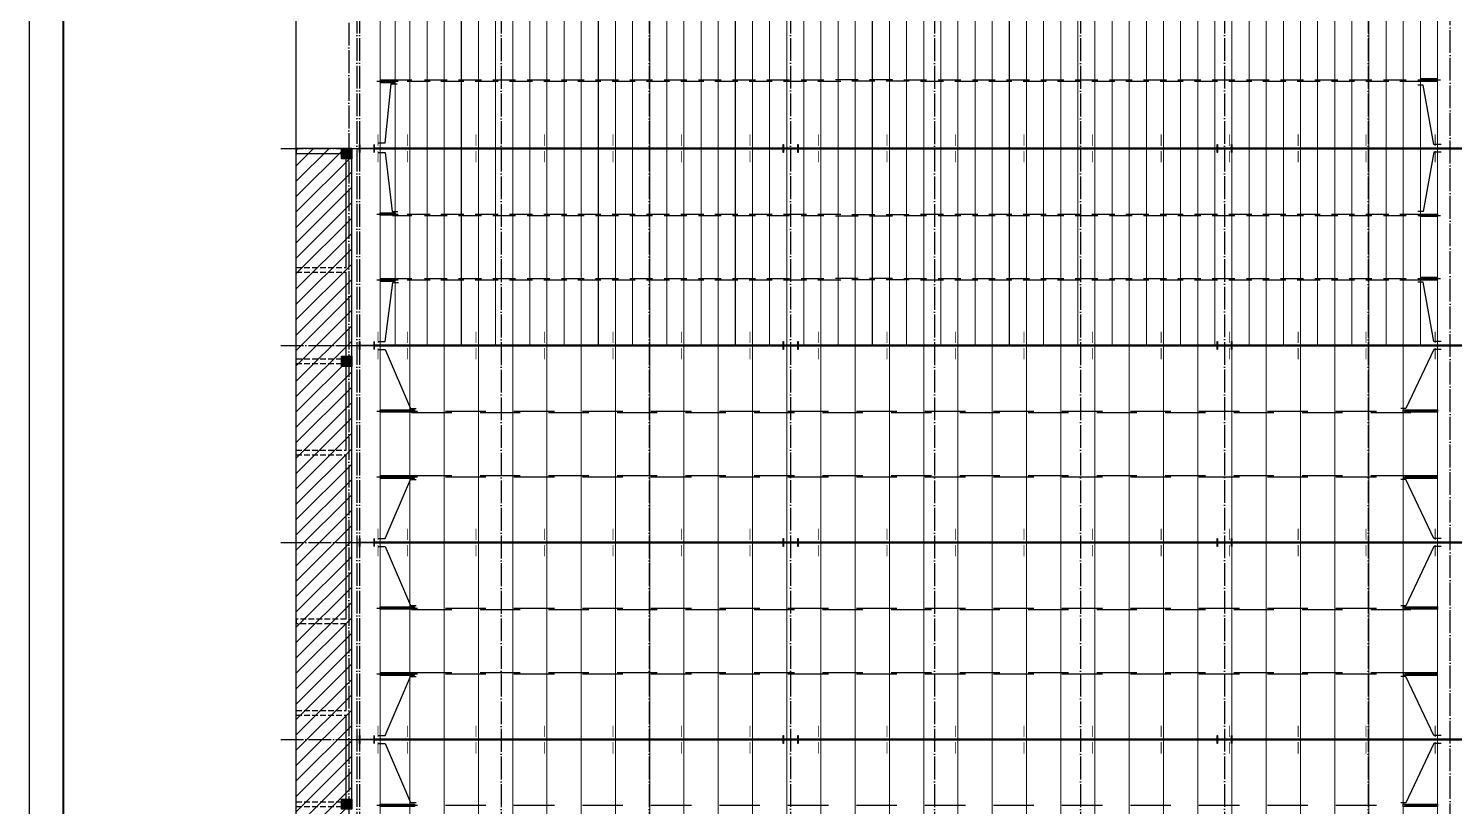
# Model space of a CAD drawing. Extents: x 447413 to 2975780, y -1432727 to 1301644.
# Drawn here: x 2617168 to 2679617, y -473358 to -439284 of the extents above; entities that cross this region are included whole.
import ezdxf

# ---------------------------------------------------------------- set-up
doc = ezdxf.new("R2010")
doc.units = 0
doc.header["$LTSCALE"] = 1000
doc.header["$MEASUREMENT"] = 0
doc.linetypes.add('DASH', pattern=[0.35, 0.25, -0.1])
doc.linetypes.add('DOTE', pattern=[2.42, 2, -0.2, 0.02, -0.2])
for name, color, linetype in [('3T_WOOD', 21, 'Continuous'), ('__0', 7, 'Continuous'), ('COLUMN', 9, 'Continuous'), ('DIM_SYMB', 3, 'Continuous'), ('DOTE', 1, 'Continuous'), ('LG', 200, 'Continuous'), ('PUB_HATCH', 8, 'Continuous'), ('图框', 253, 'Continuous'), ('柱子', 3, 'Continuous')]:
    doc.layers.add(name, color=color, linetype=linetype)
for name, color, linetype, lineweight in [('WALL', 140, 'Continuous', 25), ('屋面隅撑', 10, 'Continuous', 30), ('檩条', 7, 'Continuous', 18), ('钢梁', 141, 'Continuous', 18)]:
    doc.layers.add(name, color=color, linetype=linetype, lineweight=lineweight)

# ---------------------------------------------------------------- blocks, each defined once
blk = doc.blocks.new('A$C6B0021A6')
at = {"layer": '图框', "color": 2, "const_width": 40, "elevation": -84000}
blk.add_lwpolyline([(20, 84120), (118920, 84120), (118920, 20), (20, 20)], close=True, dxfattribs=at)
at = {"layer": '图框', "color": 153, "const_width": 58, "elevation": -84000}
blk.add_lwpolyline([(111420, 1020), (2520, 1020), (2520, 83120), (111420, 83120)], close=True, dxfattribs=at)
blk = doc.blocks.new('_FZH')
blk.add_lwpolyline([(-0.5, -0.5), (0.5, -0.5), (0.5, 0.5), (-0.5, 0.5)], close=True)
at = {"layer": 'PUB_HATCH'}
blk.add_solid([(-0.5, -0.5), (0.5, -0.5), (-0.5, 0.5), (0.5, 0.5)], dxfattribs=at)

msp = doc.modelspace()

# ---------------------------------------------------------------- hatches: boundary and pattern name
at = {"layer": 'PUB_HATCH'}
h = msp.add_hatch(dxfattribs=at)
h.set_pattern_fill('ANSI31', color=256, scale=300, style=0)
h.set_pattern_definition([(45, (2698983.55, -429763.64), (-336.7596, 336.7596), [])])
h.paths.add_polyline_path([(2631322.4, -444536.9), (2628892.5, -444536.9), (2628892.5, -498541.5), (2631322.4, -498541.5)])

# ---------------------------------------------------------------- linework, layer by layer
at = {"layer": '3T_WOOD', "linetype": 'DASH'}
for p, q in [((2628892.5, -449756.5, 252000), (2631082.4, -449756.5, 252000)), ((2628892.5, -449956.5, 252000), (2628892.5, -449756.5, 252000)), ((2628892.5, -449956.5, 252000), (2631082.4, -449956.5, 252000)), ((2628892.5, -453756.5, 252000), (2630872.4, -453756.5, 252000)), ((2628892.5, -453956.5, 252000), (2628892.5, -453756.5, 252000)), ((2628892.5, -453956.5, 252000), (2630872.4, -453956.5, 252000)), ((2628892.5, -457756.5, 252000), (2631082.4, -457756.5, 252000)), ((2628892.5, -457956.5, 252000), (2628892.5, -457756.5, 252000)), ((2628892.5, -457956.5, 252000), (2631082.4, -457956.5, 252000)), ((2631082.4, -465156.5, 252000), (2628892.5, -465156.5, 252000)), ((2628892.5, -465156.5, 252000), (2628892.5, -465356.5, 252000)), ((2631082.4, -465356.5, 252000), (2628892.5, -465356.5, 252000)), ((2628892.5, -469156.5, 252000), (2631082.4, -469156.5, 252000)), ((2628892.5, -469356.5, 252000), (2628892.5, -469156.5, 252000)), ((2628892.5, -469356.5, 252000), (2631082.4, -469356.5, 252000)), ((2628892.5, -473156.5, 252000), (2630872.4, -473156.5, 252000)), ((2628892.5, -473356.5, 252000), (2628892.5, -473156.5, 252000)), ((2628892.5, -473356.5, 252000), (2630872.4, -473356.5, 252000))]:
    msp.add_line(p, q, dxfattribs=at)
at = {"layer": '__0', "ltscale": 5, "elevation": 252000}
msp.add_lwpolyline([(2631322.4, -444536.9), (2628892.5, -444536.9)], dxfattribs=at)
at = {"layer": 'DIM_SYMB', "elevation": 252000}
msp.add_lwpolyline([(2628892.5, -498541.5), (2628892.5, -438704.1), (2629207.5, -438589.4), (2628577.5, -438478.3), (2628892.5, -438366.6), (2628892.5, -378529.1)], dxfattribs=at)
at = {"layer": 'DOTE', "linetype": 'DOTE', "ltscale": 0.5}
for p, q in [((2679422.3, -499644, 252000), (2679422.3, -377605.4, 252000)), ((2631662.4, -377995.7, 252000), (2631662.4, -498983.1, 252000)), ((2628213.2, -444536.9, 252000), (2728631.9, -444536.9, 252000))]:
    msp.add_line(p, q, dxfattribs=at)
at = {"layer": 'DOTE', "color": 8, "linetype": 'DOTE', "ltscale": 0.5}
for p, q in [((2631542.4, -377995.7, 252000), (2631542.4, -498983.1, 252000)), ((2650542.4, -377995.7, 252000), (2650542.4, -498983.1, 252000)), ((2669542.4, -377995.7, 252000), (2669542.4, -498983.1, 252000)), ((2628213.2, -453166.5, 252000), (2728631.9, -453166.5, 252000)), ((2628213.2, -461796.5, 252000), (2728631.9, -461796.5, 252000)), ((2628213.2, -470426.5, 252000), (2728631.9, -470426.5, 252000))]:
    msp.add_line(p, q, dxfattribs=at)
at = {"layer": 'DOTE', "color": 8, "linetype": 'DOTE', "ltscale": 0.5, "elevation": 252000}
for points in [[(2637862.1, -378003.3), (2637862.1, -498989.2)], [(2644342.1, -378003.3), (2644342.1, -498989.2)], [(2656842.1, -378003.3), (2656842.1, -498989.2)], [(2663242.1, -378003.3), (2663242.1, -498989.2)], [(2675842.1, -378003.3), (2675842.1, -498989.2)], [(2631202.4, -378529.1), (2631202.4, -498541.5)]]:
    msp.add_lwpolyline(points, dxfattribs=at)
at = {"layer": 'LG'}
for p, q in [((2632426.4, -441594.4, 252000), (2633358, -441594.4, 252000)), ((2633104.5, -441536.9, 252000), (2633955.3, -441536.9, 252000)), ((2633744.3, -441594.4, 252000), (2634758, -441594.4, 252000)), ((2634504.5, -441536.9, 252000), (2635501.6, -441536.9, 252000)), ((2635228.6, -441594.4, 252000), (2636236.5, -441594.4, 252000)), ((2636004.5, -441536.9, 252000), (2637001.6, -441536.9, 252000)), ((2636728.6, -441594.4, 252000), (2637736.5, -441594.4, 252000)), ((2637504.5, -441536.9, 252000), (2638501.6, -441536.9, 252000)), ((2638228.6, -441594.4, 252000), (2639236.5, -441594.4, 252000)), ((2639004.5, -441536.9, 252000), (2640001.6, -441536.9, 252000)), ((2639728.6, -441594.4, 252000), (2640736.5, -441594.4, 252000)), ((2640504.5, -441536.9, 252000), (2641501.6, -441536.9, 252000)), ((2641228.6, -441594.4, 252000), (2642236.5, -441594.4, 252000)), ((2642004.5, -441536.9, 252000), (2643001.6, -441536.9, 252000)), ((2642728.6, -441594.4, 252000), (2643736.5, -441594.4, 252000)), ((2643504.5, -441536.9, 252000), (2644501.6, -441536.9, 252000)), ((2644228.6, -441594.4, 252000), (2645236.5, -441594.4, 252000)), ((2645004.5, -441536.9, 252000), (2646001.6, -441536.9, 252000)), ((2645728.6, -441594.4, 252000), (2646736.5, -441594.4, 252000)), ((2646504.5, -441536.9, 252000), (2647501.6, -441536.9, 252000)), ((2647228.6, -441594.4, 252000), (2648236.5, -441594.4, 252000)), ((2648004.5, -441536.9, 252000), (2649001.6, -441536.9, 252000)), ((2648728.6, -441594.4, 252000), (2649736.5, -441594.4, 252000)), ((2649504.5, -441536.9, 252000), (2650501.6, -441536.9, 252000)), ((2650228.6, -441594.4, 252000), (2651236.5, -441594.4, 252000)), ((2651004.5, -441536.9, 252000), (2652001.6, -441536.9, 252000)), ((2651728.6, -441594.4, 252000), (2652736.5, -441594.4, 252000)), ((2652504.5, -441516.9, 252000), (2653501.6, -441516.9, 252000)), ((2653228.6, -441574.3, 252000), (2654236.5, -441574.3, 252000)), ((2654004.5, -441516.9, 252000), (2655001.6, -441516.9, 252000)), ((2654728.6, -441574.3, 252000), (2655736.5, -441574.3, 252000)), ((2655504.5, -441536.9, 252000), (2656501.6, -441536.9, 252000)), ((2656228.6, -441594.4, 252000), (2657236.5, -441594.4, 252000)), ((2657004.5, -441536.9, 252000), (2658001.6, -441536.9, 252000)), ((2657728.6, -441594.4, 252000), (2658736.5, -441594.4, 252000)), ((2658504.5, -441536.9, 252000), (2659501.6, -441536.9, 252000)), ((2659228.6, -441594.4, 252000), (2660236.5, -441594.4, 252000)), ((2660004.5, -441536.9, 252000), (2661001.6, -441536.9, 252000)), ((2660728.6, -441594.4, 252000), (2661736.5, -441594.4, 252000)), ((2661504.5, -441536.9, 252000), (2662501.6, -441536.9, 252000)), ((2662228.6, -441594.4, 252000), (2663236.5, -441594.4, 252000)), ((2663004.5, -441536.9, 252000), (2664001.6, -441536.9, 252000)), ((2663728.6, -441594.4, 252000), (2664736.5, -441594.4, 252000)), ((2664504.5, -441536.9, 252000), (2665501.6, -441536.9, 252000)), ((2665228.6, -441594.4, 252000), (2666236.5, -441594.4, 252000)), ((2666004.5, -441536.9, 252000), (2667001.6, -441536.9, 252000)), ((2666728.6, -441594.4, 252000), (2667736.5, -441594.4, 252000)), ((2667504.5, -441536.9, 252000), (2668501.6, -441536.9, 252000)), ((2668228.6, -441594.4, 252000), (2669236.5, -441594.4, 252000)), ((2669004.5, -441536.9, 252000), (2670001.6, -441536.9, 252000)), ((2669728.6, -441594.4, 252000), (2670736.5, -441594.4, 252000)), ((2670504.5, -441536.9, 252000), (2671501.6, -441536.9, 252000)), ((2671228.6, -441594.4, 252000), (2672236.5, -441594.4, 252000)), ((2672004.5, -441536.9, 252000), (2673001.6, -441536.9, 252000)), ((2672728.6, -441594.4, 252000), (2673736.5, -441594.4, 252000)), ((2673504.5, -441536.9, 252000), (2674501.6, -441536.9, 252000)), ((2674228.6, -441594.4, 252000), (2675236.5, -441594.4, 252000)), ((2675004.5, -441536.9, 252000), (2676001.6, -441536.9, 252000)), ((2675728.6, -441594.4, 252000), (2676736.5, -441594.4, 252000)), ((2676504.5, -441536.9, 252000), (2677501.6, -441536.9, 252000)), ((2677228.6, -441594.4, 252000), (2678236.5, -441594.4, 252000)), ((2678004.5, -441536.9, 252000), (2679001.6, -441536.9, 252000)), ((2632426.4, -447411.7, 252000), (2633358, -447411.7, 252000)), ((2633104.5, -447469.2, 252000), (2633955.3, -447469.2, 252000)), ((2633744.3, -447411.7, 252000), (2634758, -447411.7, 252000)), ((2634504.5, -447469.2, 252000), (2635501.6, -447469.2, 252000)), ((2635228.6, -447411.7, 252000), (2636236.5, -447411.7, 252000)), ((2636004.5, -447469.2, 252000), (2637001.6, -447469.2, 252000)), ((2636728.6, -447411.7, 252000), (2637736.5, -447411.7, 252000)), ((2637504.5, -447469.2, 252000), (2638501.6, -447469.2, 252000)), ((2638228.6, -447411.7, 252000), (2639236.5, -447411.7, 252000)), ((2639004.5, -447469.2, 252000), (2640001.6, -447469.2, 252000)), ((2639728.6, -447411.7, 252000), (2640736.5, -447411.7, 252000)), ((2640504.5, -447469.2, 252000), (2641501.6, -447469.2, 252000)), ((2641228.6, -447411.7, 252000), (2642236.5, -447411.7, 252000)), ((2642004.5, -447469.2, 252000), (2643001.6, -447469.2, 252000)), ((2642728.6, -447411.7, 252000), (2643736.5, -447411.7, 252000)), ((2643504.5, -447469.2, 252000), (2644501.6, -447469.2, 252000)), ((2644228.6, -447411.7, 252000), (2645236.5, -447411.7, 252000)), ((2645004.5, -447469.2, 252000), (2646001.6, -447469.2, 252000)), ((2645728.6, -447411.7, 252000), (2646736.5, -447411.7, 252000)), ((2646504.5, -447469.2, 252000), (2647501.6, -447469.2, 252000)), ((2647228.6, -447411.7, 252000), (2648236.5, -447411.7, 252000)), ((2648004.5, -447469.2, 252000), (2649001.6, -447469.2, 252000)), ((2648728.6, -447411.7, 252000), (2649736.5, -447411.7, 252000)), ((2649504.5, -447469.2, 252000), (2650501.6, -447469.2, 252000)), ((2650228.6, -447411.7, 252000), (2651236.5, -447411.7, 252000)), ((2651004.5, -447469.2, 252000), (2652001.6, -447469.2, 252000)), ((2651728.6, -447411.7, 252000), (2652736.5, -447411.7, 252000)), ((2652504.5, -447489.3, 252000), (2653501.6, -447489.3, 252000)), ((2653228.6, -447431.8, 252000), (2654236.5, -447431.8, 252000)), ((2654004.5, -447489.3, 252000), (2655001.6, -447489.3, 252000)), ((2654728.6, -447431.8, 252000), (2655736.5, -447431.8, 252000)), ((2655504.5, -447469.2, 252000), (2656501.6, -447469.2, 252000)), ((2656228.6, -447411.7, 252000), (2657236.5, -447411.7, 252000)), ((2657004.5, -447469.2, 252000), (2658001.6, -447469.2, 252000)), ((2657728.6, -447411.7, 252000), (2658736.5, -447411.7, 252000)), ((2658504.5, -447469.2, 252000), (2659501.6, -447469.2, 252000)), ((2659228.6, -447411.7, 252000), (2660236.5, -447411.7, 252000)), ((2660004.5, -447469.2, 252000), (2661001.6, -447469.2, 252000)), ((2660728.6, -447411.7, 252000), (2661736.5, -447411.7, 252000)), ((2661504.5, -447469.2, 252000), (2662501.6, -447469.2, 252000)), ((2662228.6, -447411.7, 252000), (2663236.5, -447411.7, 252000)), ((2663004.5, -447469.2, 252000), (2664001.6, -447469.2, 252000)), ((2663728.6, -447411.7, 252000), (2664736.5, -447411.7, 252000)), ((2664504.5, -447469.2, 252000), (2665501.6, -447469.2, 252000)), ((2665228.6, -447411.7, 252000), (2666236.5, -447411.7, 252000)), ((2666004.5, -447469.2, 252000), (2667001.6, -447469.2, 252000)), ((2666728.6, -447411.7, 252000), (2667736.5, -447411.7, 252000)), ((2667504.5, -447469.2, 252000), (2668501.6, -447469.2, 252000)), ((2668228.6, -447411.7, 252000), (2669236.5, -447411.7, 252000)), ((2669004.5, -447469.2, 252000), (2670001.6, -447469.2, 252000)), ((2669728.6, -447411.7, 252000), (2670736.5, -447411.7, 252000)), ((2670504.5, -447469.2, 252000), (2671501.6, -447469.2, 252000)), ((2671228.6, -447411.7, 252000), (2672236.5, -447411.7, 252000)), ((2672004.5, -447469.2, 252000), (2673001.6, -447469.2, 252000)), ((2672728.6, -447411.7, 252000), (2673736.5, -447411.7, 252000)), ((2673504.5, -447469.2, 252000), (2674501.6, -447469.2, 252000)), ((2674228.6, -447411.7, 252000), (2675236.5, -447411.7, 252000)), ((2675004.5, -447469.2, 252000), (2676001.6, -447469.2, 252000)), ((2675728.6, -447411.7, 252000), (2676736.5, -447411.7, 252000)), ((2676504.5, -447469.2, 252000), (2677501.6, -447469.2, 252000)), ((2677228.6, -447411.7, 252000), (2678236.5, -447411.7, 252000)), ((2677426.4, -447411.7, 252000), (2678872.4, -447411.7, 252000)), ((2678004.5, -447469.2, 252000), (2679001.6, -447469.2, 252000)), ((2633104.5, -450234.2, 252000), (2633955.3, -450234.2, 252000)), ((2634504.5, -450234.2, 252000), (2635501.6, -450234.2, 252000)), ((2636004.5, -450234.2, 252000), (2637001.6, -450234.2, 252000)), ((2637504.5, -450234.2, 252000), (2638501.6, -450234.2, 252000)), ((2639004.5, -450234.2, 252000), (2640001.6, -450234.2, 252000)), ((2640504.5, -450234.2, 252000), (2641501.6, -450234.2, 252000)), ((2642004.5, -450234.2, 252000), (2643001.6, -450234.2, 252000)), ((2643504.5, -450234.2, 252000), (2644501.6, -450234.2, 252000)), ((2645004.5, -450234.2, 252000), (2646001.6, -450234.2, 252000)), ((2646504.5, -450234.2, 252000), (2647501.6, -450234.2, 252000)), ((2648004.5, -450234.2, 252000), (2649001.6, -450234.2, 252000)), ((2649504.5, -450234.2, 252000), (2650501.6, -450234.2, 252000)), ((2651004.5, -450234.2, 252000), (2652001.6, -450234.2, 252000)), ((2652504.5, -450214.2, 252000), (2653501.6, -450214.2, 252000)), ((2654004.5, -450214.2, 252000), (2655001.6, -450214.2, 252000)), ((2655504.5, -450234.2, 252000), (2656501.6, -450234.2, 252000)), ((2657004.5, -450234.2, 252000), (2658001.6, -450234.2, 252000)), ((2658504.5, -450234.2, 252000), (2659501.6, -450234.2, 252000)), ((2660004.5, -450234.2, 252000), (2661001.6, -450234.2, 252000)), ((2661504.5, -450234.2, 252000), (2662501.6, -450234.2, 252000)), ((2663004.5, -450234.2, 252000), (2664001.6, -450234.2, 252000)), ((2664504.5, -450234.2, 252000), (2665501.6, -450234.2, 252000)), ((2666004.5, -450234.2, 252000), (2667001.6, -450234.2, 252000)), ((2667504.5, -450234.2, 252000), (2668501.6, -450234.2, 252000)), ((2669004.5, -450234.2, 252000), (2670001.6, -450234.2, 252000)), ((2670504.5, -450234.2, 252000), (2671501.6, -450234.2, 252000)), ((2672004.5, -450234.2, 252000), (2673001.6, -450234.2, 252000)), ((2673504.5, -450234.2, 252000), (2674501.6, -450234.2, 252000)), ((2675004.5, -450234.2, 252000), (2676001.6, -450234.2, 252000)), ((2676504.5, -450234.2, 252000), (2677501.6, -450234.2, 252000)), ((2678004.5, -450234.2, 252000), (2679001.6, -450234.2, 252000)), ((2632426.4, -450291.7, 252000), (2633358, -450291.7, 252000)), ((2633744.3, -450291.7, 252000), (2634758, -450291.7, 252000)), ((2635228.6, -450291.7, 252000), (2636236.5, -450291.7, 252000)), ((2636728.6, -450291.7, 252000), (2637736.5, -450291.7, 252000)), ((2638228.6, -450291.7, 252000), (2639236.5, -450291.7, 252000)), ((2639728.6, -450291.7, 252000), (2640736.5, -450291.7, 252000)), ((2641228.6, -450291.7, 252000), (2642236.5, -450291.7, 252000)), ((2642728.6, -450291.7, 252000), (2643736.5, -450291.7, 252000)), ((2644228.6, -450291.7, 252000), (2645236.5, -450291.7, 252000)), ((2645728.6, -450291.7, 252000), (2646736.5, -450291.7, 252000)), ((2647228.6, -450291.7, 252000), (2648236.5, -450291.7, 252000)), ((2648728.6, -450291.7, 252000), (2649736.5, -450291.7, 252000)), ((2650228.6, -450291.7, 252000), (2651236.5, -450291.7, 252000)), ((2651728.6, -450291.7, 252000), (2652736.5, -450291.7, 252000)), ((2653228.6, -450271.7, 252000), (2654236.5, -450271.7, 252000)), ((2654728.6, -450271.7, 252000), (2655736.5, -450271.7, 252000)), ((2656228.6, -450291.7, 252000), (2657236.5, -450291.7, 252000)), ((2657728.6, -450291.7, 252000), (2658736.5, -450291.7, 252000)), ((2659228.6, -450291.7, 252000), (2660236.5, -450291.7, 252000)), ((2660728.6, -450291.7, 252000), (2661736.5, -450291.7, 252000)), ((2662228.6, -450291.7, 252000), (2663236.5, -450291.7, 252000)), ((2663728.6, -450291.7, 252000), (2664736.5, -450291.7, 252000)), ((2665228.6, -450291.7, 252000), (2666236.5, -450291.7, 252000)), ((2666728.6, -450291.7, 252000), (2667736.5, -450291.7, 252000)), ((2668228.6, -450291.7, 252000), (2669236.5, -450291.7, 252000)), ((2669728.6, -450291.7, 252000), (2670736.5, -450291.7, 252000)), ((2671228.6, -450291.7, 252000), (2672236.5, -450291.7, 252000)), ((2672728.6, -450291.7, 252000), (2673736.5, -450291.7, 252000)), ((2674228.6, -450291.7, 252000), (2675236.5, -450291.7, 252000)), ((2675728.6, -450291.7, 252000), (2676736.5, -450291.7, 252000)), ((2677228.6, -450291.7, 252000), (2678236.5, -450291.7, 252000)), ((2677426.4, -450291.7, 252000), (2678872.4, -450291.7, 252000)), ((2632426.4, -456041.5, 252000), (2634200.5, -456041.5, 252000)), ((2633947, -456099, 252000), (2635706.4, -456099, 252000)), ((2635426.4, -456041.5, 252000), (2637200.5, -456041.5, 252000)), ((2636947, -456099, 252000), (2638706.4, -456099, 252000)), ((2638426.4, -456041.5, 252000), (2640200.5, -456041.5, 252000)), ((2639947, -456099, 252000), (2641706.4, -456099, 252000)), ((2641426.4, -456041.5, 252000), (2643200.5, -456041.5, 252000)), ((2642947, -456099, 252000), (2644706.4, -456099, 252000)), ((2644426.4, -456041.5, 252000), (2646200.5, -456041.5, 252000)), ((2645947, -456099, 252000), (2647706.4, -456099, 252000)), ((2647426.4, -456041.5, 252000), (2649200.5, -456041.5, 252000)), ((2648947, -456099, 252000), (2650706.4, -456099, 252000)), ((2650426.4, -456041.5, 252000), (2652200.5, -456041.5, 252000)), ((2651947, -456099, 252000), (2653706.4, -456099, 252000)), ((2653426.4, -456041.5, 252000), (2655200.5, -456041.5, 252000)), ((2654947, -456099, 252000), (2656706.4, -456099, 252000)), ((2656426.4, -456041.5, 252000), (2658200.5, -456041.5, 252000)), ((2657947, -456099, 252000), (2659706.4, -456099, 252000)), ((2659426.4, -456041.5, 252000), (2661200.5, -456041.5, 252000)), ((2660947, -456099, 252000), (2662706.4, -456099, 252000)), ((2662426.4, -456041.5, 252000), (2664200.5, -456041.5, 252000)), ((2663947, -456099, 252000), (2665706.4, -456099, 252000)), ((2665426.4, -456041.5, 252000), (2667200.5, -456041.5, 252000)), ((2666947, -456099, 252000), (2668706.4, -456099, 252000)), ((2668426.4, -456041.5, 252000), (2670200.5, -456041.5, 252000)), ((2669947, -456099, 252000), (2671706.4, -456099, 252000)), ((2671426.4, -456041.5, 252000), (2673200.5, -456041.5, 252000)), ((2672947, -456099, 252000), (2674706.4, -456099, 252000)), ((2674426.4, -456041.5, 252000), (2676200.5, -456041.5, 252000)), ((2675947, -456099, 252000), (2677706.4, -456099, 252000)), ((2677426.4, -456041.5, 252000), (2678872.4, -456041.5, 252000)), ((2632426.4, -458921.5, 252000), (2634200.5, -458921.5, 252000)), ((2633947, -458864, 252000), (2635706.4, -458864, 252000)), ((2635426.4, -458921.5, 252000), (2637200.5, -458921.5, 252000)), ((2636947, -458864, 252000), (2638706.4, -458864, 252000)), ((2638426.4, -458921.5, 252000), (2640200.5, -458921.5, 252000)), ((2639947, -458864, 252000), (2641706.4, -458864, 252000)), ((2641426.4, -458921.5, 252000), (2643200.5, -458921.5, 252000)), ((2642947, -458864, 252000), (2644706.4, -458864, 252000)), ((2644426.4, -458921.5, 252000), (2646200.5, -458921.5, 252000)), ((2645947, -458864, 252000), (2647706.4, -458864, 252000)), ((2647426.4, -458921.5, 252000), (2649200.5, -458921.5, 252000)), ((2648947, -458864, 252000), (2650706.4, -458864, 252000)), ((2650426.4, -458921.5, 252000), (2652200.5, -458921.5, 252000)), ((2651947, -458864, 252000), (2653706.4, -458864, 252000)), ((2653426.4, -458921.5, 252000), (2655200.5, -458921.5, 252000)), ((2654947, -458864, 252000), (2656706.4, -458864, 252000)), ((2656426.4, -458921.5, 252000), (2658200.5, -458921.5, 252000)), ((2657947, -458864, 252000), (2659706.4, -458864, 252000)), ((2659426.4, -458921.5, 252000), (2661200.5, -458921.5, 252000)), ((2660947, -458864, 252000), (2662706.4, -458864, 252000)), ((2662426.4, -458921.5, 252000), (2664200.5, -458921.5, 252000)), ((2663947, -458864, 252000), (2665706.4, -458864, 252000)), ((2665426.4, -458921.5, 252000), (2667200.5, -458921.5, 252000)), ((2666947, -458864, 252000), (2668706.4, -458864, 252000)), ((2668426.4, -458921.5, 252000), (2670200.5, -458921.5, 252000)), ((2669947, -458864, 252000), (2671706.4, -458864, 252000)), ((2671426.4, -458921.5, 252000), (2673200.5, -458921.5, 252000)), ((2672947, -458864, 252000), (2674706.4, -458864, 252000)), ((2674426.4, -458921.5, 252000), (2676200.5, -458921.5, 252000)), ((2675947, -458864, 252000), (2677706.4, -458864, 252000)), ((2677426.4, -458921.5, 252000), (2678872.4, -458921.5, 252000)), ((2632426.4, -464671.5, 252000), (2634200.5, -464671.5, 252000)), ((2633947, -464729, 252000), (2635706.4, -464729, 252000)), ((2635426.4, -464671.5, 252000), (2637200.5, -464671.5, 252000)), ((2636947, -464729, 252000), (2638706.4, -464729, 252000)), ((2638426.4, -464671.5, 252000), (2640200.5, -464671.5, 252000)), ((2639947, -464729, 252000), (2641706.4, -464729, 252000)), ((2641426.4, -464671.5, 252000), (2643200.5, -464671.5, 252000)), ((2642947, -464729, 252000), (2644706.4, -464729, 252000)), ((2644426.4, -464671.5, 252000), (2646200.5, -464671.5, 252000)), ((2645947, -464729, 252000), (2647706.4, -464729, 252000)), ((2647426.4, -464671.5, 252000), (2649200.5, -464671.5, 252000)), ((2648947, -464729, 252000), (2650706.4, -464729, 252000)), ((2650426.4, -464671.5, 252000), (2652200.5, -464671.5, 252000)), ((2651947, -464729, 252000), (2653706.4, -464729, 252000)), ((2653426.4, -464671.5, 252000), (2655200.5, -464671.5, 252000)), ((2654947, -464729, 252000), (2656706.4, -464729, 252000)), ((2656426.4, -464671.5, 252000), (2658200.5, -464671.5, 252000)), ((2657947, -464729, 252000), (2659706.4, -464729, 252000)), ((2659426.4, -464671.5, 252000), (2661200.5, -464671.5, 252000)), ((2660947, -464729, 252000), (2662706.4, -464729, 252000)), ((2662426.4, -464671.5, 252000), (2664200.5, -464671.5, 252000)), ((2663947, -464729, 252000), (2665706.4, -464729, 252000)), ((2665426.4, -464671.5, 252000), (2667200.5, -464671.5, 252000)), ((2666947, -464729, 252000), (2668706.4, -464729, 252000)), ((2668426.4, -464671.5, 252000), (2670200.5, -464671.5, 252000)), ((2669947, -464729, 252000), (2671706.4, -464729, 252000)), ((2671426.4, -464671.5, 252000), (2673200.5, -464671.5, 252000)), ((2672947, -464729, 252000), (2674706.4, -464729, 252000)), ((2674426.4, -464671.5, 252000), (2676200.5, -464671.5, 252000)), ((2675947, -464729, 252000), (2677706.4, -464729, 252000)), ((2677426.4, -464671.5, 252000), (2678872.4, -464671.5, 252000)), ((2632426.4, -467551.5, 252000), (2634200.5, -467551.5, 252000)), ((2633947, -467494, 252000), (2635706.4, -467494, 252000)), ((2635426.4, -467551.5, 252000), (2637200.5, -467551.5, 252000)), ((2636947, -467494, 252000), (2638706.4, -467494, 252000)), ((2638426.4, -467551.5, 252000), (2640200.5, -467551.5, 252000)), ((2639947, -467494, 252000), (2641706.4, -467494, 252000)), ((2641426.4, -467551.5, 252000), (2643200.5, -467551.5, 252000)), ((2642947, -467494, 252000), (2644706.4, -467494, 252000)), ((2644426.4, -467551.5, 252000), (2646200.5, -467551.5, 252000)), ((2645947, -467494, 252000), (2647706.4, -467494, 252000)), ((2647426.4, -467551.5, 252000), (2649200.5, -467551.5, 252000)), ((2648947, -467494, 252000), (2650706.4, -467494, 252000)), ((2650426.4, -467551.5, 252000), (2652200.5, -467551.5, 252000)), ((2651947, -467494, 252000), (2653706.4, -467494, 252000)), ((2653426.4, -467551.5, 252000), (2655200.5, -467551.5, 252000)), ((2654947, -467494, 252000), (2656706.4, -467494, 252000)), ((2656426.4, -467551.5, 252000), (2658200.5, -467551.5, 252000)), ((2657947, -467494, 252000), (2659706.4, -467494, 252000)), ((2659426.4, -467551.5, 252000), (2661200.5, -467551.5, 252000)), ((2660947, -467494, 252000), (2662706.4, -467494, 252000)), ((2662426.4, -467551.5, 252000), (2664200.5, -467551.5, 252000)), ((2663947, -467494, 252000), (2665706.4, -467494, 252000)), ((2665426.4, -467551.5, 252000), (2667200.5, -467551.5, 252000)), ((2666947, -467494, 252000), (2668706.4, -467494, 252000)), ((2668426.4, -467551.5, 252000), (2670200.5, -467551.5, 252000)), ((2669947, -467494, 252000), (2671706.4, -467494, 252000)), ((2671426.4, -467551.5, 252000), (2673200.5, -467551.5, 252000)), ((2672947, -467494, 252000), (2674706.4, -467494, 252000)), ((2674426.4, -467551.5, 252000), (2676200.5, -467551.5, 252000)), ((2675947, -467494, 252000), (2677706.4, -467494, 252000)), ((2677426.4, -467551.5, 252000), (2678872.4, -467551.5, 252000)), ((2632426.4, -473301.5, 252000), (2634200.5, -473301.5, 252000)), ((2635426.4, -473301.5, 252000), (2637200.5, -473301.5, 252000)), ((2638426.4, -473301.5, 252000), (2640200.5, -473301.5, 252000)), ((2641426.4, -473301.5, 252000), (2643200.5, -473301.5, 252000)), ((2644426.4, -473301.5, 252000), (2646200.5, -473301.5, 252000)), ((2647426.4, -473301.5, 252000), (2649200.5, -473301.5, 252000)), ((2650426.4, -473301.5, 252000), (2652200.5, -473301.5, 252000)), ((2653426.4, -473301.5, 252000), (2655200.5, -473301.5, 252000)), ((2656426.4, -473301.5, 252000), (2658200.5, -473301.5, 252000)), ((2659426.4, -473301.5, 252000), (2661200.5, -473301.5, 252000)), ((2662426.4, -473301.5, 252000), (2664200.5, -473301.5, 252000)), ((2665426.4, -473301.5, 252000), (2667200.5, -473301.5, 252000)), ((2668426.4, -473301.5, 252000), (2670200.5, -473301.5, 252000)), ((2671426.4, -473301.5, 252000), (2673200.5, -473301.5, 252000)), ((2674426.4, -473301.5, 252000), (2676200.5, -473301.5, 252000)), ((2677426.4, -473301.5, 252000), (2678872.4, -473301.5, 252000))]:
    msp.add_line(p, q, dxfattribs=at)
at = {"layer": 'LG', "color": 7, "elevation": 252000}
for points in [[(2678122.4, -441588), (2678872.4, -441588), (2678872.4, -441485.8), (2678122.4, -441485.8)], [(2632572.4, -441645.5), (2633229.9, -441645.5), (2633229.9, -441543.3), (2632572.4, -441543.3)], [(2632572.4, -447360.6), (2633229.9, -447360.6), (2633229.9, -447462.8), (2632572.4, -447462.8)], [(2678122.4, -447418.1), (2678872.4, -447418.1), (2678872.4, -447520.3), (2678122.4, -447520.3)], [(2632572.4, -450342.8), (2633229.9, -450342.8), (2633229.9, -450240.6), (2632572.4, -450240.6)], [(2678122.4, -450285.4), (2678872.4, -450285.4), (2678872.4, -450183.1), (2678122.4, -450183.1)], [(2632572.4, -455990.4), (2634072.4, -455990.4), (2634072.4, -456092.6), (2632572.4, -456092.6)], [(2677372.4, -455990.2), (2678872.4, -455990.2), (2678872.4, -456092.4), (2677372.4, -456092.4)], [(2632572.4, -458972.6), (2634072.4, -458972.6), (2634072.4, -458870.4), (2632572.4, -458870.4)], [(2677372.4, -458972.8), (2678872.4, -458972.8), (2678872.4, -458870.6), (2677372.4, -458870.6)], [(2632572.4, -464620.4), (2634072.4, -464620.4), (2634072.4, -464722.6), (2632572.4, -464722.6)], [(2677372.4, -464620.2), (2678872.4, -464620.2), (2678872.4, -464722.4), (2677372.4, -464722.4)], [(2632572.4, -467602.6), (2634072.4, -467602.6), (2634072.4, -467500.4), (2632572.4, -467500.4)], [(2677372.4, -467602.8), (2678872.4, -467602.8), (2678872.4, -467500.6), (2677372.4, -467500.6)], [(2632572.4, -473250.4), (2634072.4, -473250.4), (2634072.4, -473352.6), (2632572.4, -473352.6)], [(2677372.4, -473250.2), (2678872.4, -473250.2), (2678872.4, -473352.4), (2677372.4, -473352.4)]]:
    msp.add_lwpolyline(points, close=True, dxfattribs=at)
at = {"layer": 'LG', "elevation": 252000}
for points in [[(2632464.9, -444293.2), (2632780.8, -444293.2), (2633056.3, -441707.8), (2633309.2, -441707.8)], [(2679033.5, -444366.7), (2678717.5, -444366.7), (2678238.7, -441770.6), (2678016.6, -441770.6)], [(2632464.9, -444712.9), (2632780.8, -444712.9), (2633094.4, -447298.4), (2633347.3, -447298.4)], [(2679033.5, -444707.2), (2678717.5, -444707.2), (2678238.7, -447303.2), (2678016.6, -447303.2)], [(2632464.9, -452990.5), (2632780.8, -452990.5), (2633124.4, -450405.1), (2633377.3, -450405.1)], [(2679033.5, -452996.2), (2678717.5, -452996.2), (2678238.7, -450400.2), (2678016.6, -450400.2)], [(2632464.9, -453342.7), (2632780.8, -453342.7), (2633898.8, -455928.1), (2634151.7, -455928.1)], [(2679033.5, -453337), (2678717.5, -453337), (2677488.7, -455933), (2677266.6, -455933)], [(2632464.9, -461620.3), (2632780.8, -461620.3), (2633898.8, -459034.9), (2634151.7, -459034.9)], [(2679033.5, -461626), (2678717.5, -461626), (2677488.7, -459030), (2677266.6, -459030)], [(2632464.9, -461972.7), (2632780.8, -461972.7), (2633898.8, -464558.1), (2634151.7, -464558.1)], [(2679033.5, -461967), (2678717.5, -461967), (2677488.7, -464563), (2677266.6, -464563)], [(2632464.9, -470250.3), (2632780.8, -470250.3), (2633898.8, -467664.9), (2634151.7, -467664.9)], [(2679033.5, -470256), (2678717.5, -470256), (2677488.7, -467660), (2677266.6, -467660)], [(2632464.9, -470602.7), (2632780.8, -470602.7), (2633898.8, -473188.1), (2634151.7, -473188.1)], [(2679033.5, -470597), (2678717.5, -470597), (2677488.7, -473193), (2677266.6, -473193)]]:
    msp.add_lwpolyline(points, dxfattribs=at)
at = {"layer": 'WALL'}
for p, q in [((2630872.4, -444536.9, 252000), (2628892.5, -444536.9, 252000)), ((2628892.5, -444536.9, 252000), (2628892.5, -444776.9, 252000)), ((2630872.4, -444776.9, 252000), (2628892.5, -444776.9, 252000)), ((2631082.4, -449756.5, 252000), (2631082.4, -444986.9, 252000)), ((2631322.4, -449856.5, 252000), (2631322.4, -444986.9, 252000)), ((2631082.4, -453631.5, 252000), (2631082.4, -449956.5, 252000)), ((2631322.4, -453631.5, 252000), (2631322.4, -449856.5, 252000)), ((2631082.4, -457756.5, 252000), (2631082.4, -454081.5, 252000)), ((2631322.4, -457856.5, 252000), (2631322.4, -454081.5, 252000)), ((2631082.4, -465156.5, 252000), (2631082.4, -457956.5, 252000)), ((2631322.4, -465256.5, 252000), (2631322.4, -457856.5, 252000)), ((2631082.4, -469156.5, 252000), (2631082.4, -465356.5, 252000)), ((2631322.4, -469256.5, 252000), (2631322.4, -465256.5, 252000)), ((2631082.4, -473031.5, 252000), (2631082.4, -469356.5, 252000)), ((2631322.4, -473031.5, 252000), (2631322.4, -469256.5, 252000))]:
    msp.add_line(p, q, dxfattribs=at)
at = {"layer": '屋面隅撑', "const_width": 30, "elevation": 252000}
for points in [[(2632470.9, -444425.2), (2632470.9, -443925.2)], [(2633770.9, -444425.2), (2633770.9, -443925.2)], [(2636770.9, -444425.2), (2636770.9, -443925.2)], [(2639770.9, -444425.2), (2639770.9, -443925.2)], [(2642770.9, -444425.2), (2642770.9, -443925.2)], [(2645770.9, -444425.2), (2645770.9, -443925.2)], [(2648770.9, -444425.2), (2648770.9, -443925.2)], [(2651770.9, -444425.2), (2651770.9, -443925.2)], [(2654770.9, -444425.2), (2654770.9, -443925.2)], [(2657770.9, -444425.2), (2657770.9, -443925.2)], [(2660770.9, -444425.2), (2660770.9, -443925.2)], [(2663770.9, -444425.2), (2663770.9, -443925.2)], [(2666770.9, -444425.2), (2666770.9, -443925.2)], [(2669770.9, -444425.2), (2669770.9, -443925.2)], [(2672770.9, -444425.2), (2672770.9, -443925.2)], [(2675740.7, -444425.2), (2675740.7, -443925.2)], [(2678770.9, -444425.2), (2678770.9, -443925.2)], [(2632470.9, -444648.6), (2632470.9, -445148.6)], [(2633770.9, -444648.6), (2633770.9, -445148.6)], [(2636770.9, -444648.6), (2636770.9, -445148.6)], [(2639770.9, -444648.6), (2639770.9, -445148.6)], [(2642770.9, -444648.6), (2642770.9, -445148.6)], [(2645770.9, -444648.6), (2645770.9, -445148.6)], [(2648770.9, -444648.6), (2648770.9, -445148.6)], [(2651770.9, -444648.6), (2651770.9, -445148.6)], [(2654770.9, -444648.6), (2654770.9, -445148.6)], [(2657770.9, -444648.6), (2657770.9, -445148.6)], [(2660770.9, -444648.6), (2660770.9, -445148.6)], [(2663770.9, -444648.6), (2663770.9, -445148.6)], [(2666770.9, -444648.6), (2666770.9, -445148.6)], [(2669770.9, -444648.6), (2669770.9, -445148.6)], [(2672770.9, -444648.6), (2672770.9, -445148.6)], [(2675740.7, -444648.6), (2675740.7, -445148.6)], [(2678770.9, -444648.6), (2678770.9, -445148.6)], [(2632470.9, -453054.8), (2632470.9, -452554.8)], [(2633770.9, -453054.8), (2633770.9, -452554.8)], [(2636770.9, -453054.8), (2636770.9, -452554.8)], [(2639770.9, -453054.8), (2639770.9, -452554.8)], [(2642770.9, -453054.8), (2642770.9, -452554.8)], [(2645770.9, -453054.8), (2645770.9, -452554.8)], [(2648770.9, -453054.8), (2648770.9, -452554.8)], [(2651770.9, -453054.8), (2651770.9, -452554.8)], [(2654770.9, -453054.8), (2654770.9, -452554.8)], [(2657770.9, -453054.8), (2657770.9, -452554.8)], [(2660770.9, -453054.8), (2660770.9, -452554.8)], [(2663770.9, -453054.8), (2663770.9, -452554.8)], [(2666770.9, -453054.8), (2666770.9, -452554.8)], [(2669770.9, -453054.8), (2669770.9, -452554.8)], [(2672770.9, -453054.8), (2672770.9, -452554.8)], [(2675740.7, -453054.8), (2675740.7, -452554.8)], [(2678770.9, -453054.8), (2678770.9, -452554.8)], [(2632470.9, -453278.2), (2632470.9, -453778.2)], [(2633770.9, -453278.2), (2633770.9, -453778.2)], [(2636770.9, -453278.2), (2636770.9, -453778.2)], [(2639770.9, -453278.2), (2639770.9, -453778.2)], [(2642770.9, -453278.2), (2642770.9, -453778.2)], [(2645770.9, -453278.2), (2645770.9, -453778.2)], [(2648770.9, -453278.2), (2648770.9, -453778.2)], [(2651770.9, -453278.2), (2651770.9, -453778.2)], [(2654770.9, -453278.2), (2654770.9, -453778.2)], [(2657770.9, -453278.2), (2657770.9, -453778.2)], [(2660770.9, -453278.2), (2660770.9, -453778.2)], [(2663770.9, -453278.2), (2663770.9, -453778.2)], [(2666770.9, -453278.2), (2666770.9, -453778.2)], [(2669770.9, -453278.2), (2669770.9, -453778.2)], [(2672770.9, -453278.2), (2672770.9, -453778.2)], [(2675740.7, -453278.2), (2675740.7, -453778.2)], [(2678770.9, -453278.2), (2678770.9, -453778.2)], [(2632470.9, -461684.8), (2632470.9, -461184.8)], [(2633770.9, -461684.8), (2633770.9, -461184.8)], [(2636770.9, -461684.8), (2636770.9, -461184.8)], [(2639770.9, -461684.8), (2639770.9, -461184.8)], [(2642770.9, -461684.8), (2642770.9, -461184.8)], [(2645770.9, -461684.8), (2645770.9, -461184.8)], [(2648770.9, -461684.8), (2648770.9, -461184.8)], [(2651770.9, -461684.8), (2651770.9, -461184.8)], [(2654770.9, -461684.8), (2654770.9, -461184.8)], [(2657770.9, -461684.8), (2657770.9, -461184.8)], [(2660770.9, -461684.8), (2660770.9, -461184.8)], [(2663770.9, -461684.8), (2663770.9, -461184.8)], [(2666770.9, -461684.8), (2666770.9, -461184.8)], [(2669770.9, -461684.8), (2669770.9, -461184.8)], [(2672770.9, -461684.8), (2672770.9, -461184.8)], [(2675740.7, -461684.8), (2675740.7, -461184.8)], [(2678770.9, -461684.8), (2678770.9, -461184.8)], [(2632470.9, -461908.2), (2632470.9, -462408.2)], [(2633770.9, -461908.2), (2633770.9, -462408.2)], [(2636770.9, -461908.2), (2636770.9, -462408.2)], [(2639770.9, -461908.2), (2639770.9, -462408.2)], [(2642770.9, -461908.2), (2642770.9, -462408.2)], [(2645770.9, -461908.2), (2645770.9, -462408.2)], [(2648770.9, -461908.2), (2648770.9, -462408.2)], [(2651770.9, -461908.2), (2651770.9, -462408.2)], [(2654770.9, -461908.2), (2654770.9, -462408.2)], [(2657770.9, -461908.2), (2657770.9, -462408.2)], [(2660770.9, -461908.2), (2660770.9, -462408.2)], [(2663770.9, -461908.2), (2663770.9, -462408.2)], [(2666770.9, -461908.2), (2666770.9, -462408.2)], [(2669770.9, -461908.2), (2669770.9, -462408.2)], [(2672770.9, -461908.2), (2672770.9, -462408.2)], [(2675740.7, -461908.2), (2675740.7, -462408.2)], [(2678770.9, -461908.2), (2678770.9, -462408.2)], [(2632470.9, -470314.8), (2632470.9, -469814.8)], [(2633770.9, -470314.8), (2633770.9, -469814.8)], [(2636770.9, -470314.8), (2636770.9, -469814.8)], [(2639770.9, -470314.8), (2639770.9, -469814.8)], [(2642770.9, -470314.8), (2642770.9, -469814.8)], [(2645770.9, -470314.8), (2645770.9, -469814.8)], [(2648770.9, -470314.8), (2648770.9, -469814.8)], [(2651770.9, -470314.8), (2651770.9, -469814.8)], [(2654770.9, -470314.8), (2654770.9, -469814.8)], [(2657770.9, -470314.8), (2657770.9, -469814.8)], [(2660770.9, -470314.8), (2660770.9, -469814.8)], [(2663770.9, -470314.8), (2663770.9, -469814.8)], [(2666770.9, -470314.8), (2666770.9, -469814.8)], [(2669770.9, -470314.8), (2669770.9, -469814.8)], [(2672770.9, -470314.8), (2672770.9, -469814.8)], [(2675740.7, -470314.8), (2675740.7, -469814.8)], [(2678770.9, -470314.8), (2678770.9, -469814.8)], [(2632470.9, -470538.2), (2632470.9, -471038.2)], [(2633770.9, -470538.2), (2633770.9, -471038.2)], [(2636770.9, -470538.2), (2636770.9, -471038.2)], [(2639770.9, -470538.2), (2639770.9, -471038.2)], [(2642770.9, -470538.2), (2642770.9, -471038.2)], [(2645770.9, -470538.2), (2645770.9, -471038.2)], [(2648770.9, -470538.2), (2648770.9, -471038.2)], [(2651770.9, -470538.2), (2651770.9, -471038.2)], [(2654770.9, -470538.2), (2654770.9, -471038.2)], [(2657770.9, -470538.2), (2657770.9, -471038.2)], [(2660770.9, -470538.2), (2660770.9, -471038.2)], [(2663770.9, -470538.2), (2663770.9, -471038.2)], [(2666770.9, -470538.2), (2666770.9, -471038.2)], [(2669770.9, -470538.2), (2669770.9, -471038.2)], [(2672770.9, -470538.2), (2672770.9, -471038.2)], [(2675740.7, -470538.2), (2675740.7, -471038.2)], [(2678770.9, -470538.2), (2678770.9, -471038.2)]]:
    msp.add_lwpolyline(points, dxfattribs=at)
at = {"layer": '柱子', "color": 6, "ltscale": 100, "elevation": 252000}
for points in [[(2631676.4, -444532.9), (2632298.4, -444532.9), (2632298.4, -444361.9), (2632312.4, -444361.9), (2632312.4, -444711.9), (2632298.4, -444711.9), (2632298.4, -444540.9), (2631676.4, -444540.9), (2631676.4, -444711.9), (2631662.4, -444711.9), (2631662.4, -444361.9), (2631676.4, -444361.9)], [(2650231.4, -444532.9), (2650853.4, -444532.9), (2650853.4, -444361.9), (2650867.4, -444361.9), (2650867.4, -444711.9), (2650853.4, -444711.9), (2650853.4, -444540.9), (2650231.4, -444540.9), (2650231.4, -444711.9), (2650217.4, -444711.9), (2650217.4, -444361.9), (2650231.4, -444361.9)], [(2669231.4, -444532.9), (2669853.4, -444532.9), (2669853.4, -444361.9), (2669867.4, -444361.9), (2669867.4, -444711.9), (2669853.4, -444711.9), (2669853.4, -444540.9), (2669231.4, -444540.9), (2669231.4, -444711.9), (2669217.4, -444711.9), (2669217.4, -444361.9), (2669231.4, -444361.9)], [(2631676.4, -453162.5), (2632298.4, -453162.5), (2632298.4, -452991.5), (2632312.4, -452991.5), (2632312.4, -453341.5), (2632298.4, -453341.5), (2632298.4, -453170.5), (2631676.4, -453170.5), (2631676.4, -453341.5), (2631662.4, -453341.5), (2631662.4, -452991.5), (2631676.4, -452991.5)], [(2650231.4, -453162.5), (2650853.4, -453162.5), (2650853.4, -452991.5), (2650867.4, -452991.5), (2650867.4, -453341.5), (2650853.4, -453341.5), (2650853.4, -453170.5), (2650231.4, -453170.5), (2650231.4, -453341.5), (2650217.4, -453341.5), (2650217.4, -452991.5), (2650231.4, -452991.5)], [(2669231.4, -453162.5), (2669853.4, -453162.5), (2669853.4, -452991.5), (2669867.4, -452991.5), (2669867.4, -453341.5), (2669853.4, -453341.5), (2669853.4, -453170.5), (2669231.4, -453170.5), (2669231.4, -453341.5), (2669217.4, -453341.5), (2669217.4, -452991.5), (2669231.4, -452991.5)], [(2631676.4, -461792.5), (2632298.4, -461792.5), (2632298.4, -461621.5), (2632312.4, -461621.5), (2632312.4, -461971.5), (2632298.4, -461971.5), (2632298.4, -461800.5), (2631676.4, -461800.5), (2631676.4, -461971.5), (2631662.4, -461971.5), (2631662.4, -461621.5), (2631676.4, -461621.5)], [(2650231.4, -461792.5), (2650853.4, -461792.5), (2650853.4, -461621.5), (2650867.4, -461621.5), (2650867.4, -461971.5), (2650853.4, -461971.5), (2650853.4, -461800.5), (2650231.4, -461800.5), (2650231.4, -461971.5), (2650217.4, -461971.5), (2650217.4, -461621.5), (2650231.4, -461621.5)], [(2669231.4, -461792.5), (2669853.4, -461792.5), (2669853.4, -461621.5), (2669867.4, -461621.5), (2669867.4, -461971.5), (2669853.4, -461971.5), (2669853.4, -461800.5), (2669231.4, -461800.5), (2669231.4, -461971.5), (2669217.4, -461971.5), (2669217.4, -461621.5), (2669231.4, -461621.5)], [(2631676.4, -470422.5), (2632298.4, -470422.5), (2632298.4, -470251.5), (2632312.4, -470251.5), (2632312.4, -470601.5), (2632298.4, -470601.5), (2632298.4, -470430.5), (2631676.4, -470430.5), (2631676.4, -470601.5), (2631662.4, -470601.5), (2631662.4, -470251.5), (2631676.4, -470251.5)], [(2650231.4, -470422.5), (2650853.4, -470422.5), (2650853.4, -470251.5), (2650867.4, -470251.5), (2650867.4, -470601.5), (2650853.4, -470601.5), (2650853.4, -470430.5), (2650231.4, -470430.5), (2650231.4, -470601.5), (2650217.4, -470601.5), (2650217.4, -470251.5), (2650231.4, -470251.5)], [(2669231.4, -470422.5), (2669853.4, -470422.5), (2669853.4, -470251.5), (2669867.4, -470251.5), (2669867.4, -470601.5), (2669853.4, -470601.5), (2669853.4, -470430.5), (2669231.4, -470430.5), (2669231.4, -470601.5), (2669217.4, -470601.5), (2669217.4, -470251.5), (2669231.4, -470251.5)]]:
    msp.add_lwpolyline(points, close=True, dxfattribs=at)
at = {"layer": '檩条', "color": 2, "const_width": 45, "elevation": 252000}
for points in [[(2632572.4, -381077.4), (2632572.4, -495996.5)], [(2633872.4, -381077.4), (2633872.4, -495996.5)], [(2635372.4, -381077.4), (2635372.4, -495996.5)], [(2636872.4, -381077.4), (2636872.4, -495996.5)], [(2638372.4, -381077.4), (2638372.4, -495996.5)], [(2639872.4, -381077.4), (2639872.4, -495996.5)], [(2641372.4, -381077.4), (2641372.4, -495996.5)], [(2642872.4, -381077.4), (2642872.4, -495996.5)], [(2644372.4, -381077.4), (2644372.4, -495996.5)], [(2645872.4, -381077.4), (2645872.4, -495996.5)], [(2647372.4, -381077.4), (2647372.4, -495996.5)], [(2648872.4, -381077.4), (2648872.4, -495996.5)], [(2650372.4, -381077.4), (2650372.4, -495996.5)], [(2651872.4, -381077.4), (2651872.4, -495996.5)], [(2653372.4, -381077.4), (2653372.4, -495996.5)], [(2654872.4, -381077.4), (2654872.4, -495996.5)], [(2656372.4, -381077.4), (2656372.4, -495996.5)], [(2657872.4, -381077.4), (2657872.4, -495996.5)], [(2659372.4, -381077.4), (2659372.4, -495996.5)], [(2660872.4, -381077.4), (2660872.4, -495996.5)], [(2662372.4, -381077.4), (2662372.4, -495996.5)], [(2663872.4, -381077.4), (2663872.4, -495996.5)], [(2665372.4, -381077.4), (2665372.4, -495996.5)], [(2666872.4, -381077.4), (2666872.4, -495996.5)], [(2668372.4, -381077.4), (2668372.4, -495996.5)], [(2669872.4, -381077.4), (2669872.4, -495996.5)], [(2671372.4, -381077.4), (2671372.4, -495996.5)], [(2672872.4, -381077.4), (2672872.4, -495996.5)], [(2674372.4, -381077.4), (2674372.4, -495996.5)], [(2675872.4, -381077.4), (2675872.4, -495996.5)], [(2677372.4, -381077.4), (2677372.4, -495996.5)], [(2678872.4, -381077.4), (2678872.4, -495996.5)]]:
    msp.add_lwpolyline(points, dxfattribs=at)
at = {"layer": '檩条', "color": 6, "const_width": 45, "elevation": 252000}
for points in [[(2633222.4, -423907.4), (2633222.4, -453166.5)], [(2634622.4, -423907.4), (2634622.4, -453166.5)], [(2636122.4, -423907.4), (2636122.4, -453166.5)], [(2637622.4, -423907.4), (2637622.4, -453166.5)], [(2639122.4, -423907.4), (2639122.4, -453166.5)], [(2640622.4, -423907.4), (2640622.4, -453166.5)], [(2642122.4, -423907.4), (2642122.4, -453166.5)], [(2643622.4, -423907.4), (2643622.4, -453166.5)], [(2645122.4, -423907.4), (2645122.4, -453166.5)], [(2646622.4, -423907.4), (2646622.4, -453166.5)], [(2648122.4, -423907.4), (2648122.4, -453166.5)], [(2649622.4, -423907.4), (2649622.4, -453166.5)], [(2651122.4, -423907.4), (2651122.4, -453166.5)], [(2652622.4, -423907.4), (2652622.4, -453166.5)], [(2654122.4, -423907.4), (2654122.4, -453166.5)], [(2655622.4, -423907.4), (2655622.4, -453166.5)], [(2657122.4, -423907.4), (2657122.4, -453166.5)], [(2658622.4, -423907.4), (2658622.4, -453166.5)], [(2660122.4, -423907.4), (2660122.4, -453166.5)], [(2661622.4, -423907.4), (2661622.4, -453166.5)], [(2663122.4, -423907.4), (2663122.4, -453166.5)], [(2664622.4, -423907.4), (2664622.4, -453166.5)], [(2666122.4, -423907.4), (2666122.4, -453166.5)], [(2667622.4, -423907.4), (2667622.4, -453166.5)], [(2669122.4, -423907.4), (2669122.4, -453166.5)], [(2670622.4, -423907.4), (2670622.4, -453166.5)], [(2672122.4, -423907.4), (2672122.4, -453166.5)], [(2673622.4, -423907.4), (2673622.4, -453166.5)], [(2675122.4, -423907.4), (2675122.4, -453166.5)], [(2676622.4, -423907.4), (2676622.4, -453166.5)], [(2678122.4, -423907.4), (2678122.4, -453166.5)]]:
    msp.add_lwpolyline(points, dxfattribs=at)
at = {"layer": '钢梁', "lineweight": 35, "const_width": 100, "elevation": 252000}
for points in [[(2726552.1, -444536.9), (2632312.4, -444536.9)], [(2726552.1, -453166.5), (2632312.4, -453166.5)], [(2726552.1, -461796.5), (2632312.4, -461796.5)], [(2726552.1, -470426.5), (2632312.4, -470426.5)]]:
    msp.add_lwpolyline(points, dxfattribs=at)

# ---------------------------------------------------------------- block references
at = {"xscale": 1.5, "yscale": 1.5, "zscale": 1.5, "rotation": 270}
msp.add_blockref('A$C6B0021A6', (2617168.3, -364986.5, 252000), dxfattribs=at)
at = {"layer": 'COLUMN', "xscale": -450, "yscale": 450, "zscale": 450, "rotation": 270}
for p in [(2631097.4, -444761.9, 252000), (2631097.4, -453856.5, 252000), (2631097.4, -473256.5, 252000)]:
    msp.add_blockref('_FZH', p, dxfattribs=at)

doc.saveas('drawing.dxf')
